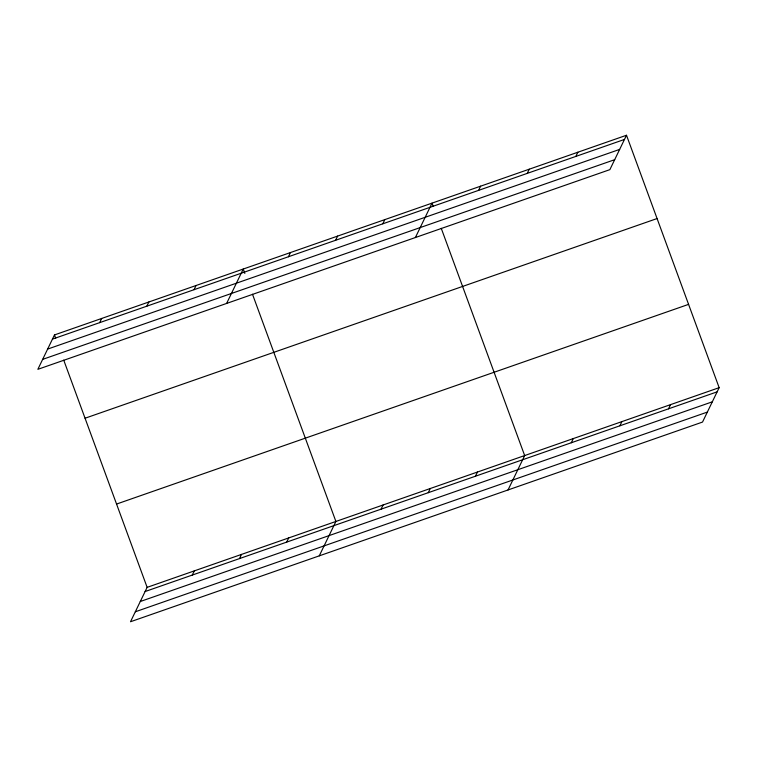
<?xml version="1.0" encoding="UTF-8"?>
<svg xmlns="http://www.w3.org/2000/svg" width="757" height="757" viewBox="0 0 757 757"><rect width="100%" height="100%" fill="white"/><g stroke="black" fill="none" stroke-linecap="round" stroke-linejoin="round"><path stroke-width="1.14" d="M626.503 135.248L54.476 334.935L37.85 369.331L609.868 169.644L626.503 135.248L719.15 387.669L702.524 422.065L130.497 621.752L147.132 587.356L719.15 387.669M99.65 322.652L101.675 318.46M146.839 306.178L148.864 301.986M194.029 289.704L196.054 285.512M226.617 303.434L243.243 269.038L244.852 273.428M288.417 256.755L290.433 252.564M335.606 240.281L337.631 236.089M192.297 575.065L194.322 570.882M382.796 223.807L384.821 219.615M239.486 558.59L241.511 554.408M415.385 237.537L432.01 203.141L433.222 206.434M286.685 542.116L288.701 537.934M478.613 190.357L480.629 186.175M319.265 555.856L335.9 521.459L252.497 294.246M527.232 173.381L529.257 169.199M381.064 509.168L383.089 504.985M575.85 156.415L577.875 152.223M428.254 492.693L430.279 488.511M475.443 476.219L477.468 472.037M508.032 489.959L524.667 455.563L441.265 228.349M571.261 442.769L573.286 438.587M619.879 425.803L621.904 421.611M668.507 408.827L670.532 404.635M52.451 339.127L624.478 139.439M47.634 349.091L619.652 149.403M42.666 359.367L614.693 159.68M85.049 418.233L657.076 218.546M116.559 504.058L688.577 304.371M145.107 591.539L717.125 391.852M140.291 601.512L712.309 401.825M135.323 611.779L707.341 412.092M54.476 334.935L55.687 338.228M63.73 360.143L147.132 587.356"/></g></svg>
